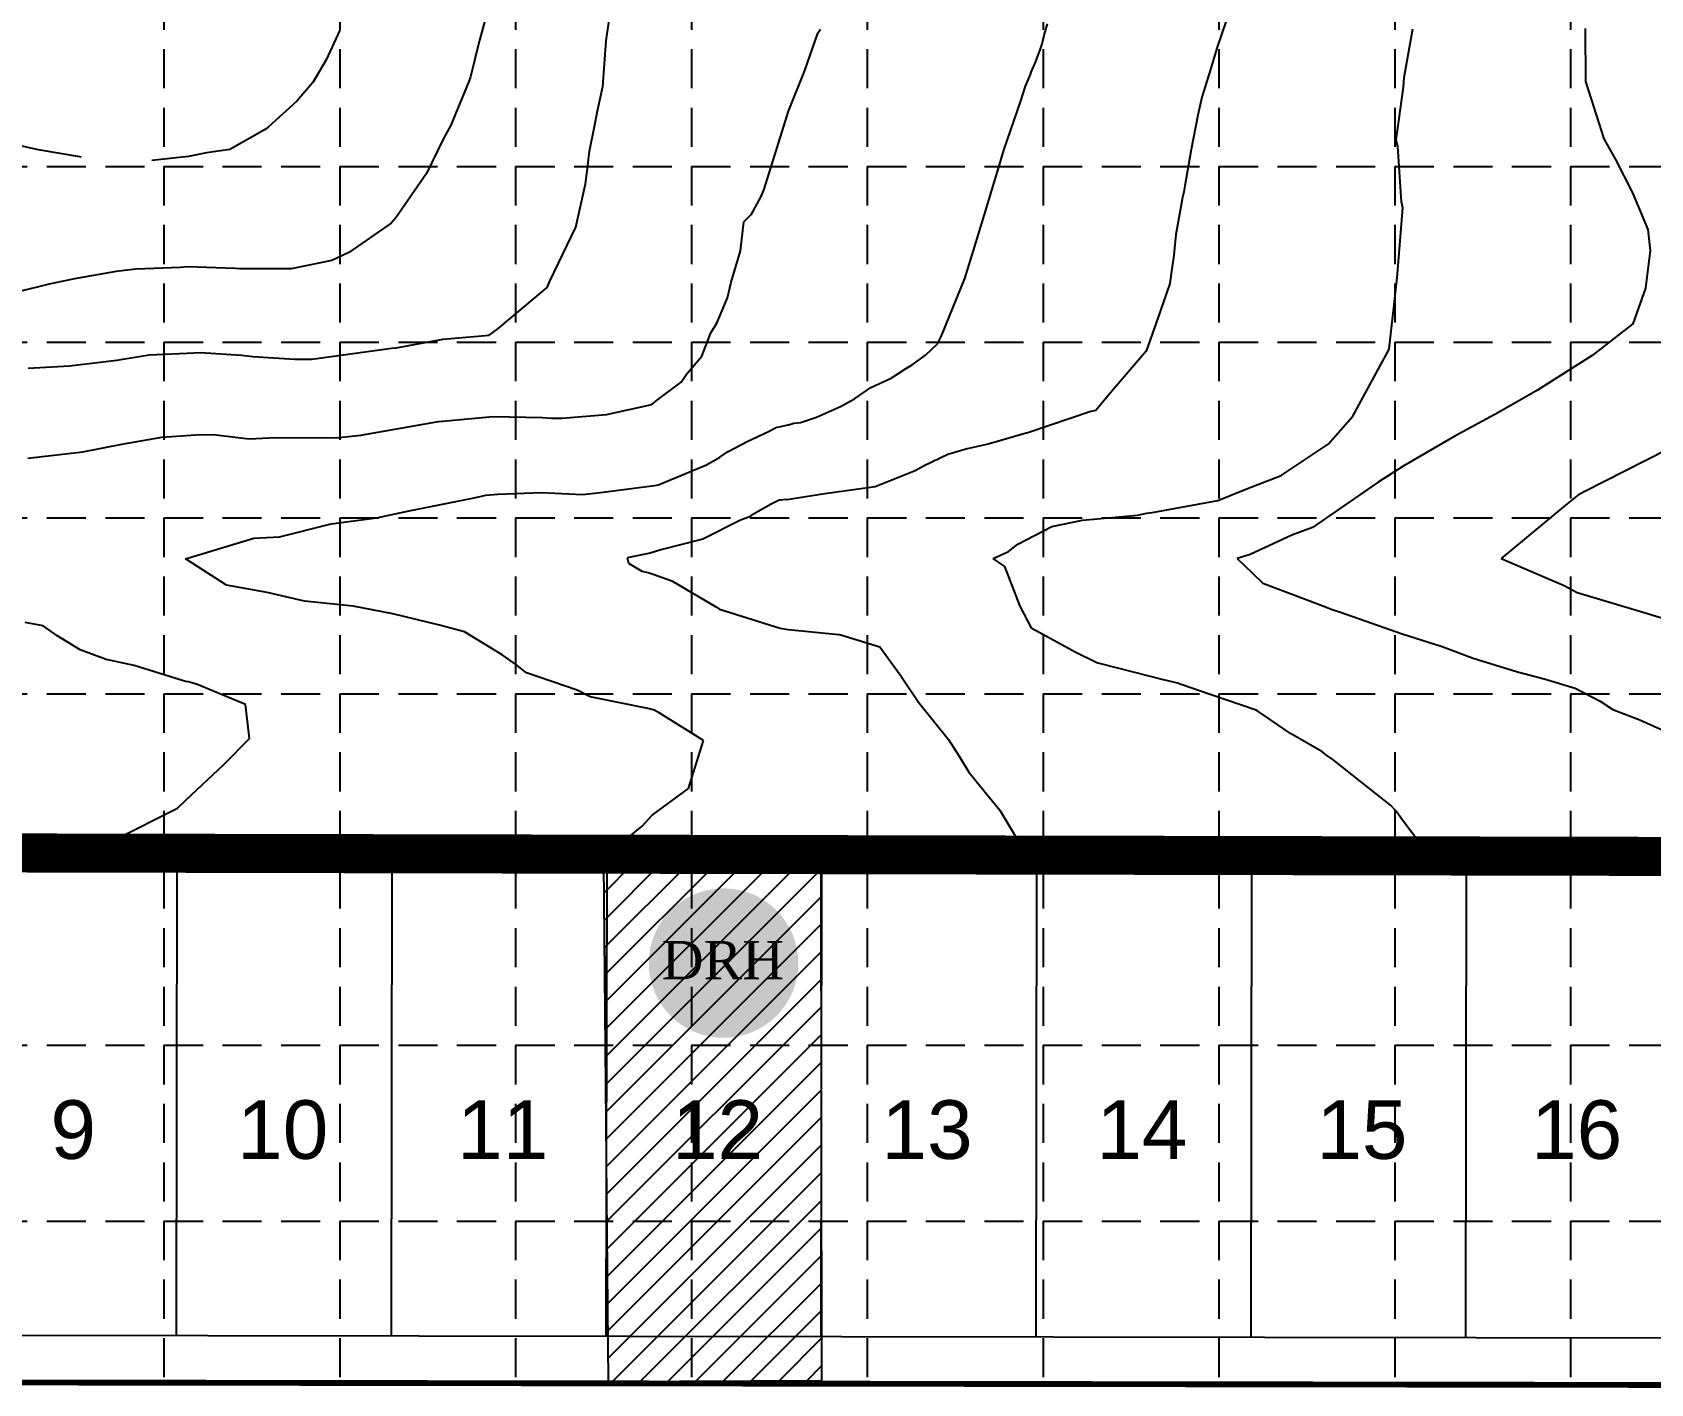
# Model space of a CAD drawing. Extents: x 626 to 3511, y 2890 to 4695.
# Drawn here: x 2575 to 2989.2, y 3705.8 to 4051.8 of the extents above; entities that cross this region are included whole.
import ezdxf
from ezdxf.enums import TextEntityAlignment as Align

# ---------------------------------------------------------------- set-up
doc = ezdxf.new("R2010")
doc.units = 0
doc.header["$LTSCALE"] = 100
doc.header["$MEASUREMENT"] = 0
doc.linetypes.add('HIDDEN', pattern=[0.375, 0.25, -0.125])
doc.layers.get('0').update_dxf_attribs({"linetype": 'CONTINUOUS'})
for name, color, linetype in [('$-BNDY2', 4, 'CONTINUOUS'), ('$-LOTS', 4, 'CONTINUOUS'), ('BASE', 7, 'CONTINUOUS'), ('DG-XCONTOURS', 9, 'CONTINUOUS'), ('DG-XIDX_CONTOURS', 2, 'CONTINUOUS'), ('DR HORTON LOGO', 1, 'CONTINUOUS'), ('GRID', 254, 'HIDDEN'), ('P-P', 3, 'CONTINUOUS'), ('PSW-LOTNUM', 7, 'CONTINUOUS'), ('SODDED LOT', 2, 'CONTINUOUS')]:
    doc.layers.add(name, color=color, linetype=linetype)
doc.layers.get('0').freeze()
doc.styles.add('DRHorton', font='dutcheb.ttf')
doc.styles.get("Standard").update_dxf_attribs({"font": 'ARIAL.TTF'})

# ---------------------------------------------------------------- blocks, each defined once
blk = doc.blocks.new('DRHorton')
h = blk.add_hatch(color=1)
h.paths.add_polyline_path([(78.7, 25.78, 1), (40.43, 25.78, 1)])
h.paths.add_polyline_path([(42.33, 17.91), (76.5, 17.91), (76.5, 34.87), (42.33, 34.87)], flags=24)
at = {"layer": 'BASE', "color": 176, "style": 'DRHorton'}
blk.add_text('DRH', height=9.814, dxfattribs=at).set_placement((59.39, 21.64), align=Align.CENTER)

msp = doc.modelspace()

# ---------------------------------------------------------------- hatches: boundary and pattern name
at = {"layer": 'SODDED LOT'}
h = msp.add_hatch(dxfattribs=at)
h.set_pattern_fill('ANSI31', color=256, scale=40, style=0)
h.paths.add_polyline_path([(2777.12, 3706.61), (2776.9, 3839.56), (2721.22, 3838.98), (2722.36, 3706.43)])

# ---------------------------------------------------------------- linework, layer by layer
at = {"layer": '$-BNDY2', "color": 7}
msp.add_line((3172.02, 3837.24), (2107.02, 3838.84), dxfattribs=at)
at = {"layer": '$-LOTS', "color": 7}
for p, q in [((2612.02, 3838.08), (2611.84, 3718.08)), ((2667.02, 3838), (2666.84, 3718)), ((2722.02, 3837.91), (2721.84, 3717.91)), ((2777.02, 3837.83), (2776.84, 3717.83)), ((2832.02, 3837.75), (2831.84, 3717.75)), ((2887.02, 3837.66), (2886.84, 3717.66)), ((2942.02, 3837.58), (2941.84, 3717.58)), ((3146.84, 3717.27), (2131.84, 3718.8))]:
    msp.add_line(p, q, dxfattribs=at)
at = {"layer": 'BASE', "const_width": 10}
msp.add_lwpolyline([(1785.52, 3192.88), (1786.03, 3549.26), (1991.73, 3549.26), (1991.99, 3842.92), (3172.95, 3840.43)], dxfattribs=at)
at = {"layer": 'DG-XCONTOURS', "color": 43}
for p, q in [((2692.02, 4059.2, 1146), (2689.59, 4050.06, 1146)), ((2721.95, 4050.2, 1147), (2723.44, 4060.23, 1147)), ((2772.71, 4042.02, 1148), (2776.05, 4051.54, 1148)), ((2776.05, 4051.54, 1148), (2776.76, 4052.55, 1148)), ((2833.44, 4048.82, 1149), (2833.96, 4051.01, 1149)), ((2833.96, 4051.01, 1149), (2834.81, 4053.93, 1149)), ((2926.15, 4040.23, 1151), (2928.34, 4052.67, 1151)), ((2972.47, 4052.76, 1152), (2972.49, 4039.21, 1152)), ((2689.51, 4049.77, 1146), (2687.17, 4040.37, 1146)), ((2689.59, 4050.06, 1146), (2689.51, 4049.77, 1146)), ((2721.05, 4037.95, 1147), (2721.85, 4049.53, 1147)), ((2721.85, 4049.53, 1147), (2721.89, 4049.76, 1147)), ((2721.89, 4049.76, 1147), (2721.95, 4050.2, 1147)), ((2832.18, 4045.21, 1149), (2833.08, 4047.59, 1149)), ((2833.08, 4047.59, 1149), (2833.44, 4048.82, 1149)), ((2830.67, 4041.59, 1149), (2831.84, 4044.28, 1149)), ((2831.84, 4044.28, 1149), (2832.18, 4045.21, 1149)), ((2686.7, 4039.22, 1146), (2682.1, 4028.04, 1146)), ((2687.17, 4040.37, 1146), (2686.7, 4039.22, 1146)), ((2768.57, 4031.59, 1148), (2772.71, 4042.02, 1148)), ((2829.24, 4037.97, 1149), (2830.47, 4041.01, 1149)), ((2830.47, 4041.01, 1149), (2830.67, 4041.59, 1149)), ((2925.97, 4037.72, 1151), (2926.15, 4040.23, 1151)), ((2972.49, 4039.21, 1152), (2973.29, 4036.77, 1152)), ((2719.69, 4031.69, 1147), (2721.05, 4037.95, 1147)), ((2823.7, 4021.57, 1149), (2827.95, 4033.96, 1149)), ((2827.95, 4033.96, 1149), (2829.24, 4037.97, 1149)), ((2924.06, 4024.15, 1151), (2925.97, 4037.72, 1151)), ((2973.29, 4036.77, 1152), (2977.25, 4024.53, 1152)), ((2718.91, 4027.68, 1147), (2719.69, 4031.69, 1147)), ((2763.16, 4014.35, 1148), (2768.57, 4031.59, 1148)), ((2682.1, 4028.04, 1146), (2680.16, 4024.46, 1146)), ((2717.59, 4021.39, 1147), (2718.91, 4027.68, 1147)), ((2680.16, 4024.46, 1146), (2675.91, 4015.61, 1146)), ((2822.29, 4017.03, 1149), (2823.7, 4021.57, 1149)), ((2924.52, 4022.51, 1151), (2924.06, 4024.15, 1151)), ((2925.45, 4008.42, 1151), (2924.52, 4022.51, 1151)), ((2977.25, 4024.53, 1152), (2980.24, 4019.25, 1152)), ((2717.07, 4016.88, 1147), (2717.59, 4021.39, 1147)), ((2980.24, 4019.25, 1152), (2984.58, 4010.65, 1152)), ((2675.91, 4015.61, 1146), (2668.07, 4004.27, 1146)), ((2716.57, 4013.02, 1147), (2717.07, 4016.88, 1147)), ((2762.22, 4011.34, 1148), (2763.16, 4014.35, 1148)), ((2818.69, 4005.18, 1149), (2822.29, 4017.03, 1149)), ((2714.1, 4001.9, 1147), (2716.57, 4013.02, 1147)), ((2759.56, 4006.13, 1148), (2761.49, 4009.58, 1148)), ((2761.49, 4009.58, 1148), (2762.22, 4011.34, 1148)), ((2984.58, 4010.65, 1152), (2988.45, 4001.3, 1152)), ((2757.11, 4003.23, 1148), (2758.98, 4005.11, 1148)), ((2758.98, 4005.11, 1148), (2759.56, 4006.13, 1148)), ((2815.91, 3995.94, 1149), (2818.69, 4005.18, 1149)), ((2924.45, 3989.93, 1151), (2925.75, 4006.88, 1151)), ((2925.75, 4006.88, 1151), (2925.45, 4008.42, 1151)), ((2666.85, 4002.93, 1146), (2656.07, 3995.38, 1146)), ((2668.07, 4004.27, 1146), (2666.85, 4002.93, 1146)), ((2707.48, 3988.11, 1147), (2714.1, 4001.9, 1147)), ((2756.3, 3995.83, 1148), (2757.11, 4003.23, 1148)), ((2988.45, 4001.3, 1152), (2989.06, 3995.89, 1152)), ((2651.64, 3993.34, 1146), (2641.7, 3991.3, 1146)), ((2656.07, 3995.38, 1146), (2651.64, 3993.34, 1146)), ((2753.84, 3987.85, 1148), (2756.3, 3995.83, 1148)), ((2813.69, 3988.79, 1149), (2815.91, 3995.94, 1149)), ((2989.06, 3995.89, 1152), (2987.91, 3986.25, 1152)), ((2585.78, 3988.67, 1146), (2579.31, 3987.31, 1146)), ((2596.49, 3990.55, 1146), (2585.78, 3988.67, 1146)), ((2601.54, 3991.19, 1146), (2596.49, 3990.55, 1146)), ((2612.95, 3991.61, 1146), (2601.54, 3991.19, 1146)), ((2614.7, 3991.71, 1146), (2612.95, 3991.61, 1146)), ((2627, 3991.31, 1146), (2614.7, 3991.71, 1146)), ((2628.02, 3991.24, 1146), (2627, 3991.31, 1146)), ((2641.19, 3991.24, 1146), (2628.02, 3991.24, 1146)), ((2641.27, 3991.24, 1146), (2641.19, 3991.24, 1146)), ((2641.7, 3991.3, 1146), (2641.27, 3991.24, 1146)), ((2807.69, 3974.12, 1149), (2813.69, 3988.79, 1149)), ((2924.22, 3988.2, 1151), (2924.45, 3989.93, 1151)), ((2579.31, 3987.31, 1146), (2571.37, 3985.35, 1146)), ((2694.17, 3975.89, 1147), (2706.79, 3986.45, 1147)), ((2706.79, 3986.45, 1147), (2707.48, 3988.11, 1147)), ((2752.92, 3983.85, 1148), (2753.52, 3986.33, 1148)), ((2753.52, 3986.33, 1148), (2753.84, 3987.85, 1148)), ((2922.24, 3970.77, 1151), (2924.22, 3988.2, 1151)), ((2987.91, 3986.25, 1152), (2984.6, 3977.15, 1152)), ((2750.19, 3977.31, 1148), (2752.92, 3983.85, 1148)), ((2748.64, 3974.82, 1148), (2750.19, 3977.31, 1148)), ((2984.6, 3977.15, 1152), (2974.19, 3969.02, 1152)), ((2668.16, 3971.04, 1147), (2680.21, 3973.2, 1147)), ((2680.21, 3973.2, 1147), (2691.92, 3974.21, 1147)), ((2691.92, 3974.21, 1147), (2694.17, 3975.89, 1147)), ((2746.34, 3968.91, 1148), (2748.64, 3974.82, 1148)), ((2803.61, 3969.13, 1149), (2806.66, 3972.01, 1149)), ((2806.66, 3972.01, 1149), (2807.69, 3974.12, 1149)), ((2584.53, 3966.41, 1147), (2596.66, 3967.83, 1147)), ((2596.66, 3967.83, 1147), (2604.92, 3969.25, 1147)), ((2604.92, 3969.25, 1147), (2614.61, 3969.65, 1147)), ((2614.61, 3969.65, 1147), (2618.08, 3969.81, 1147)), ((2618.08, 3969.81, 1147), (2628.52, 3969.1, 1147)), ((2628.52, 3969.1, 1147), (2631.48, 3968.76, 1147)), ((2631.48, 3968.76, 1147), (2642.2, 3968.14, 1147)), ((2642.2, 3968.14, 1147), (2646.59, 3968.13, 1147)), ((2646.59, 3968.13, 1147), (2665.74, 3970.72, 1147)), ((2665.74, 3970.72, 1147), (2666.92, 3970.93, 1147)), ((2666.92, 3970.93, 1147), (2668.16, 3971.04, 1147)), ((2742.47, 3964.29, 1148), (2746.34, 3968.91, 1148)), ((2800.16, 3966.68, 1149), (2803.61, 3969.13, 1149)), ((2920.55, 3967.51, 1151), (2921.87, 3969.78, 1151)), ((2921.87, 3969.78, 1151), (2922.24, 3970.77, 1151)), ((2974.19, 3969.02, 1152), (2960.28, 3960.15, 1152)), ((2573.96, 3965.77, 1147), (2584.53, 3966.41, 1147)), ((2741.04, 3962.24, 1148), (2742.47, 3964.29, 1148)), ((2794.8, 3963.21, 1149), (2798.49, 3965.64, 1149)), ((2798.49, 3965.64, 1149), (2799.32, 3966.16, 1149)), ((2799.32, 3966.16, 1149), (2800.16, 3966.68, 1149)), ((2913.01, 3953.53, 1151), (2920.55, 3967.51, 1151)), ((2735.01, 3957.67, 1148), (2741.04, 3962.24, 1148)), ((2785.48, 3957.93, 1149), (2789.58, 3960.82, 1149)), ((2789.58, 3960.82, 1149), (2794.8, 3963.21, 1149)), ((2960.28, 3960.15, 1152), (2950.29, 3954.44, 1152)), ((2722.01, 3953.98, 1148), (2733.6, 3956.53, 1148)), ((2733.6, 3956.53, 1148), (2735.01, 3957.67, 1148)), ((2775.72, 3953.23, 1149), (2781.9, 3955.97, 1149)), ((2781.9, 3955.97, 1149), (2785.48, 3957.93, 1149)), ((2659.09, 3948.61, 1148), (2676.99, 3951.81, 1148)), ((2676.99, 3951.81, 1148), (2678.95, 3952.15, 1148)), ((2678.95, 3952.15, 1148), (2681, 3952.34, 1148)), ((2681, 3952.34, 1148), (2692.87, 3953.43, 1148)), ((2692.87, 3953.43, 1148), (2705.56, 3953.18, 1148)), ((2705.56, 3953.18, 1148), (2707.87, 3953.04, 1148)), ((2707.87, 3953.04, 1148), (2710.62, 3953.03, 1148)), ((2710.62, 3953.03, 1148), (2722.01, 3953.98, 1148)), ((2766.96, 3950.96, 1149), (2768.44, 3951.33, 1149)), ((2768.44, 3951.33, 1149), (2768.56, 3951.32, 1149)), ((2768.56, 3951.32, 1149), (2769.94, 3951.7, 1149)), ((2769.94, 3951.7, 1149), (2771.64, 3951.92, 1149)), ((2771.64, 3951.92, 1149), (2775.72, 3953.23, 1149)), ((2906.66, 3946.31, 1151), (2913.01, 3953.53, 1151)), ((2950.29, 3954.44, 1152), (2939.06, 3948.39, 1152)), ((2597.96, 3946.35, 1148), (2608.17, 3948.14, 1148)), ((2608.17, 3948.14, 1148), (2616.88, 3948.75, 1148)), ((2616.88, 3948.75, 1148), (2621.31, 3948.84, 1148)), ((2621.31, 3948.84, 1148), (2630.54, 3947.75, 1148)), ((2630.54, 3947.75, 1148), (2637.34, 3948.03, 1148)), ((2637.34, 3948.03, 1148), (2652.73, 3947.98, 1148)), ((2652.73, 3947.98, 1148), (2659.09, 3948.61, 1148)), ((2753.15, 3944.47, 1149), (2758.16, 3947.11, 1149)), ((2758.16, 3947.11, 1149), (2759.05, 3947.52, 1149)), ((2759.05, 3947.52, 1149), (2763.62, 3949.7, 1149)), ((2763.62, 3949.7, 1149), (2765.06, 3950.44, 1149)), ((2765.06, 3950.44, 1149), (2765.37, 3950.61, 1149)), ((2765.37, 3950.61, 1149), (2765.45, 3950.67, 1149)), ((2765.45, 3950.67, 1149), (2766.63, 3950.88, 1149)), ((2766.63, 3950.88, 1149), (2766.94, 3950.96, 1149)), ((2766.94, 3950.96, 1149), (2766.96, 3950.96, 1149)), ((2939.06, 3948.39, 1152), (2925.88, 3940.72, 1152)), ((2573.87, 3942.76, 1148), (2587.91, 3944.41, 1148)), ((2587.91, 3944.41, 1148), (2597.96, 3946.35, 1148)), ((2747.55, 3941.05, 1149), (2750.97, 3943.05, 1149)), ((2750.97, 3943.05, 1149), (2753.15, 3944.47, 1149)), ((2894.67, 3938.35, 1151), (2906.66, 3946.31, 1151)), ((2993.32, 3944.87, 1153), (2972.22, 3934.17, 1153)), ((2736.48, 3936.46, 1149), (2747.55, 3941.05, 1149)), ((2925.88, 3940.72, 1152), (2919.43, 3936.61, 1152)), ((2720.47, 3934.01, 1149), (2734.24, 3935.75, 1149)), ((2734.24, 3935.75, 1149), (2735.28, 3935.97, 1149)), ((2735.28, 3935.97, 1149), (2736.48, 3936.46, 1149)), ((2878.43, 3931.89, 1151), (2886.02, 3934.97, 1151)), ((2886.02, 3934.97, 1151), (2894.67, 3938.35, 1151)), ((2919.43, 3936.61, 1152), (2902.67, 3925, 1152)), ((2671.46, 3929.32, 1149), (2688.1, 3932.65, 1149)), ((2688.1, 3932.65, 1149), (2691.06, 3933.25, 1149)), ((2691.06, 3933.25, 1149), (2694.15, 3933.51, 1149)), ((2694.15, 3933.51, 1149), (2705.32, 3934, 1149)), ((2705.32, 3934, 1149), (2715.82, 3933.43, 1149)), ((2715.82, 3933.43, 1149), (2720.47, 3934.01, 1149)), ((2862.16, 3928.98, 1151), (2878.43, 3931.89, 1151)), ((2967.41, 3930.7, 1153), (2950.93, 3917.04, 1153)), ((2970.83, 3933.45, 1153), (2967.41, 3930.7, 1153)), ((2971.25, 3933.65, 1153), (2970.83, 3933.45, 1153)), ((2972.22, 3934.17, 1153), (2971.25, 3933.65, 1153)), ((2651.48, 3925.96, 1149), (2663.07, 3927.47, 1149)), ((2663.07, 3927.47, 1149), (2671.46, 3929.32, 1149)), ((2835.96, 3925.31, 1151), (2843.82, 3926.93, 1151)), ((2843.82, 3926.93, 1151), (2857.87, 3928.19, 1151)), ((2857.87, 3928.19, 1151), (2860.24, 3928.67, 1151)), ((2860.24, 3928.67, 1151), (2862.16, 3928.98, 1151)), ((2614.2, 3917.03, 1149), (2631.72, 3922.28, 1149)), ((2631.72, 3922.28, 1149), (2638.25, 3922.66, 1149)), ((2638.25, 3922.66, 1149), (2651.48, 3925.96, 1149)), ((2827.28, 3920.79, 1151), (2835.96, 3925.31, 1151)), ((2897.38, 3923.05, 1152), (2886.68, 3918.12, 1152)), ((2902.67, 3925, 1152), (2897.38, 3923.05, 1152)), ((2820.94, 3917.04, 1151), (2824.83, 3918.88, 1151)), ((2824.83, 3918.88, 1151), (2827.28, 3920.79, 1151)), ((2886.68, 3918.12, 1152), (2883.41, 3917.07, 1152)), ((2614.61, 3916.77, 1149), (2614.2, 3917.03, 1149)), ((2624.73, 3910.22, 1149), (2614.61, 3916.77, 1149)), ((2823.93, 3915.03, 1151), (2820.94, 3917.04, 1151)), ((2827.8, 3904.89, 1151), (2823.93, 3915.03, 1151)), ((2883.41, 3917.07, 1152), (2887.32, 3913.33, 1152)), ((2950.93, 3917.04, 1153), (2967.06, 3910.17, 1153)), ((2635.16, 3908.39, 1149), (2624.73, 3910.22, 1149)), ((2887.32, 3913.33, 1152), (2889.97, 3910.78, 1152)), ((2889.97, 3910.78, 1152), (2901.68, 3906.3, 1152)), ((2967.06, 3910.17, 1153), (2970.4, 3908.4, 1153)), ((2644.66, 3906.12, 1149), (2635.16, 3908.39, 1149)), ((2657.15, 3904.87, 1149), (2644.66, 3906.12, 1149)), ((2901.68, 3906.3, 1152), (2906.39, 3904.5, 1152)), ((2970.4, 3908.4, 1153), (2985.82, 3903.74, 1153)), ((2667.32, 3902.93, 1149), (2657.15, 3904.87, 1149)), ((2679.19, 3900.04, 1149), (2667.32, 3902.93, 1149)), ((2830.84, 3899.13, 1151), (2827.8, 3904.89, 1151)), ((2906.39, 3904.5, 1152), (2907.45, 3904.14, 1152)), ((2907.45, 3904.14, 1152), (2909.82, 3903.37, 1152)), ((2909.82, 3903.37, 1152), (2925.6, 3897.83, 1152)), ((2985.82, 3903.74, 1153), (2995.36, 3900.84, 1153)), ((2577.76, 3899.82, 1148), (2573.18, 3900.66, 1148)), ((2581.27, 3897.39, 1148), (2577.76, 3899.82, 1148)), ((2587.28, 3893.69, 1148), (2581.27, 3897.39, 1148)), ((2685.61, 3898.28, 1149), (2679.19, 3900.04, 1149)), ((2695.28, 3892.42, 1149), (2685.61, 3898.28, 1149)), ((2841.93, 3893.07, 1151), (2830.84, 3899.13, 1151)), ((2925.6, 3897.83, 1152), (2935.87, 3894.54, 1152)), ((2593.91, 3891.18, 1148), (2587.28, 3893.69, 1148)), ((2935.87, 3894.54, 1152), (2943.76, 3891.58, 1152)), ((2601.07, 3889.65, 1148), (2593.91, 3891.18, 1148)), ((2614.25, 3885.61, 1148), (2601.07, 3889.65, 1148)), ((2698.64, 3890.05, 1149), (2695.28, 3892.42, 1149)), ((2701.54, 3887.8, 1149), (2698.64, 3890.05, 1149)), ((2847.5, 3890.4, 1151), (2841.93, 3893.07, 1151)), ((2848.47, 3890.11, 1151), (2847.5, 3890.4, 1151)), ((2864.51, 3886.03, 1151), (2848.47, 3890.11, 1151)), ((2943.76, 3891.58, 1152), (2955.16, 3888.1, 1152)), ((2614.92, 3885.53, 1148), (2614.25, 3885.61, 1148)), ((2617.04, 3884.89, 1148), (2614.92, 3885.53, 1148)), ((2629.56, 3879.68, 1148), (2617.04, 3884.89, 1148)), ((2714.49, 3883.35, 1149), (2701.54, 3887.8, 1149)), ((2868.51, 3885.05, 1151), (2864.51, 3886.03, 1151)), ((2868.77, 3884.94, 1151), (2868.51, 3885.05, 1151)), ((2876.5, 3882.29, 1151), (2868.77, 3884.94, 1151)), ((2955.16, 3888.1, 1152), (2961.92, 3886.29, 1152)), ((2961.92, 3886.29, 1152), (2969.86, 3883.86, 1152)), ((2717.79, 3881.67, 1149), (2714.49, 3883.35, 1149)), ((2732.96, 3878.56, 1149), (2717.79, 3881.67, 1149)), ((2888.28, 3878.23, 1151), (2876.5, 3882.29, 1151)), ((2969.86, 3883.86, 1152), (2976.3, 3880.52, 1152)), ((2630.57, 3870.98, 1148), (2629.56, 3879.68, 1148)), ((2733.94, 3878.31, 1149), (2732.96, 3878.56, 1149)), ((2734.18, 3878.26, 1149), (2733.94, 3878.31, 1149)), ((2735.41, 3877.59, 1149), (2734.18, 3878.26, 1149)), ((2746.82, 3870.48, 1149), (2735.41, 3877.59, 1149)), ((2888.66, 3877.98, 1151), (2888.28, 3878.23, 1151)), ((2897, 3872.29, 1151), (2888.66, 3877.98, 1151)), ((2976.3, 3880.52, 1152), (2979.5, 3878.44, 1152)), ((2979.5, 3878.44, 1152), (2986.44, 3875.76, 1152)), ((2986.44, 3875.76, 1152), (2995.72, 3871.58, 1152)), ((2624.06, 3864.35, 1148), (2630.57, 3870.98, 1148)), ((2742.92, 3858.16, 1149), (2746.82, 3870.48, 1149)), ((2905.06, 3867.63, 1151), (2897, 3872.29, 1151)), ((2614.36, 3855.32, 1148), (2624.06, 3864.35, 1148)), ((2906.24, 3866.72, 1151), (2905.06, 3867.63, 1151)), ((2907.84, 3865.61, 1151), (2906.24, 3866.72, 1151)), ((2915.31, 3859.75, 1151), (2907.84, 3865.61, 1151)), ((2733.69, 3851.39, 1149), (2742.92, 3858.16, 1149)), ((2922.63, 3853.9, 1151), (2915.31, 3859.75, 1151)), ((2596.25, 3845.14, 1148), (2612.22, 3853.19, 1148)), ((2612.22, 3853.19, 1148), (2614.36, 3855.32, 1148)), ((2924.08, 3852.36, 1151), (2922.63, 3853.9, 1151)), ((2925.66, 3850.08, 1151), (2924.08, 3852.36, 1151)), ((2724.35, 3843.07, 1149), (2731.14, 3848.58, 1149)), ((2731.14, 3848.58, 1149), (2733.69, 3851.39, 1149)), ((2934.34, 3838.66, 1151), (2925.66, 3850.08, 1151)), ((2587.56, 3840.89, 1148), (2596.25, 3845.14, 1148)), ((2717.3, 3838.69, 1149), (2718.89, 3839.43, 1149)), ((2718.89, 3839.43, 1149), (2724.35, 3843.07, 1149))]:
    msp.add_line(p, q, dxfattribs=at)
at = {"layer": 'DG-XIDX_CONTOURS', "color": 43}
for p, q in [((2653.71, 4052.32, 1145), (2650.22, 4044.76, 1145)), ((2880.44, 4054.43, 1150), (2878.3, 4048.02, 1150)), ((2878.3, 4048.02, 1150), (2876.11, 4040.87, 1150)), ((2650.22, 4044.76, 1145), (2646.79, 4038.9, 1145)), ((2646.79, 4038.9, 1145), (2642.75, 4034.12, 1145)), ((2876.11, 4040.87, 1150), (2874.37, 4035.14, 1150)), ((2642.75, 4034.12, 1145), (2635.35, 4027.5, 1145)), ((2874.37, 4035.14, 1150), (2873.84, 4032.87, 1150)), ((2873.35, 4030.58, 1150), (2871.62, 4021.82, 1150)), ((2873.84, 4032.87, 1150), (2873.35, 4030.58, 1150)), ((2634.43, 4026.84, 1145), (2625.54, 4021.78, 1145)), ((2634.91, 4027.11, 1145), (2634.43, 4026.84, 1145)), ((2635.35, 4027.5, 1145), (2634.91, 4027.11, 1145)), ((2576.6, 4021.74, 1145), (2567.77, 4023.68, 1145)), ((2587.2, 4019.89, 1145), (2576.6, 4021.74, 1145)), ((2625.54, 4021.78, 1145), (2619.59, 4020.97, 1145)), ((2871.62, 4021.82, 1150), (2869.95, 4012.48, 1150)), ((2587.64, 4019.8, 1145), (2587.2, 4019.89, 1145)), ((2614.98, 4019.98, 1145), (2605.61, 4018.99, 1145)), ((2619.59, 4020.97, 1145), (2614.98, 4019.98, 1145)), ((2869.41, 4009.46, 1150), (2867.72, 3999.99, 1150)), ((2869.69, 4010.92, 1150), (2869.41, 4009.46, 1150)), ((2869.95, 4012.48, 1150), (2869.69, 4010.92, 1150)), ((2867.72, 3999.99, 1150), (2867.3, 3996.49, 1150)), ((2867.17, 3994.71, 1150), (2866.52, 3990.06, 1150)), ((2867.3, 3996.49, 1150), (2867.17, 3994.71, 1150)), ((2866.52, 3990.06, 1150), (2866.18, 3987.5, 1150)), ((2866.18, 3987.5, 1150), (2863.64, 3980.32, 1150)), ((2863.64, 3980.32, 1150), (2860.1, 3970.19, 1150)), ((2860.1, 3970.19, 1150), (2850.88, 3959.42, 1150)), ((2850.88, 3959.42, 1150), (2847.24, 3954.97, 1150)), ((2845.9, 3954.68, 1150), (2829.8, 3949.26, 1150)), ((2847.24, 3954.97, 1150), (2845.9, 3954.68, 1150)), ((2829.41, 3949.19, 1150), (2819.65, 3946.33, 1150)), ((2829.8, 3949.26, 1150), (2829.41, 3949.19, 1150)), ((2809.37, 3943.73, 1150), (2803.29, 3940.76, 1150)), ((2814.25, 3945.16, 1150), (2809.37, 3943.73, 1150)), ((2819.65, 3946.33, 1150), (2814.25, 3945.16, 1150)), ((2798.86, 3938.71, 1150), (2790.73, 3935.43, 1150)), ((2800.97, 3939.5, 1150), (2798.86, 3938.71, 1150)), ((2803.29, 3940.76, 1150), (2800.97, 3939.5, 1150)), ((2790.73, 3935.43, 1150), (2783.42, 3934.39, 1150)), ((2764.13, 3930.96, 1150), (2758.98, 3928.11, 1150)), ((2766.18, 3931.99, 1150), (2764.13, 3930.96, 1150)), ((2766.69, 3932.04, 1150), (2766.18, 3931.99, 1150)), ((2767.78, 3932.19, 1150), (2766.69, 3932.04, 1150)), ((2768.16, 3932.11, 1150), (2767.78, 3932.19, 1150)), ((2777.82, 3933.66, 1150), (2768.16, 3932.11, 1150)), ((2783.42, 3934.39, 1150), (2777.82, 3933.66, 1150)), ((2756.28, 3926.9, 1150), (2746.64, 3921.99, 1150)), ((2758.4, 3927.69, 1150), (2756.28, 3926.9, 1150)), ((2758.98, 3928.11, 1150), (2758.4, 3927.69, 1150)), ((2733.11, 3918.47, 1150), (2727.25, 3917.26, 1150)), ((2735.86, 3919.27, 1150), (2733.11, 3918.47, 1150)), ((2746.64, 3921.99, 1150), (2735.86, 3919.27, 1150)), ((2727.25, 3917.26, 1150), (2727.57, 3915.89, 1150)), ((2727.57, 3915.89, 1150), (2730.99, 3913.8, 1150)), ((2730.99, 3913.8, 1150), (2732.6, 3913.52, 1150)), ((2732.6, 3913.52, 1150), (2733.95, 3913.09, 1150)), ((2733.95, 3913.09, 1150), (2738.7, 3911.37, 1150)), ((2738.7, 3911.37, 1150), (2750.15, 3904.59, 1150)), ((2750.15, 3904.59, 1150), (2750.88, 3904.1, 1150)), ((2750.88, 3904.1, 1150), (2766.44, 3899.24, 1150)), ((2766.44, 3899.24, 1150), (2768.47, 3898.87, 1150)), ((2768.47, 3898.87, 1150), (2781.45, 3897.65, 1150)), ((2781.45, 3897.65, 1150), (2781.69, 3897.62, 1150)), ((2781.69, 3897.62, 1150), (2782.17, 3897.46, 1150)), ((2782.17, 3897.46, 1150), (2791.94, 3894.45, 1150)), ((2791.94, 3894.45, 1150), (2797.15, 3887.33, 1150)), ((2797.15, 3887.33, 1150), (2801.78, 3880.27, 1150)), ((2801.78, 3880.27, 1150), (2809.47, 3870.73, 1150)), ((2809.47, 3870.73, 1150), (2812.2, 3866.46, 1150)), ((2812.2, 3866.46, 1150), (2814.69, 3862.37, 1150)), ((2814.69, 3862.37, 1150), (2822.6, 3852.63, 1150)), ((2822.6, 3852.63, 1150), (2830.78, 3839.1, 1150)), ((2830.78, 3839.1, 1150), (2830.36, 3837.3, 1150))]:
    msp.add_line(p, q, dxfattribs=at)
at = {"layer": 'GRID', "color": 252, "linetype": 'HIDDEN', "ltscale": 0.4}
for p, q in [((2608.71, 4647.46), (2608.71, 3072.26)), ((2653.71, 4647.46), (2653.71, 3072.26)), ((2698.71, 4647.46), (2698.71, 3072.26)), ((2743.71, 4647.46), (2743.71, 3072.26)), ((2788.71, 4647.46), (2788.71, 3072.26)), ((2833.71, 4647.46), (2833.71, 3072.26)), ((2878.71, 4647.46), (2878.71, 3072.26)), ((2923.71, 4647.46), (2923.71, 3072.26)), ((2968.71, 4647.46), (2968.71, 3072.26)), ((673.71, 4017.46), (3463.71, 4017.46)), ((673.71, 3972.46), (3463.71, 3972.46)), ((673.71, 3927.46), (3463.71, 3927.46)), ((673.71, 3882.46), (3463.71, 3882.46)), ((673.71, 3837.46), (3463.71, 3837.46)), ((673.71, 3792.46), (3463.71, 3792.46)), ((673.71, 3747.46), (3463.71, 3747.46))]:
    msp.add_line(p, q, dxfattribs=at)
at = {"layer": 'P-P', "color": 7, "const_width": 1.5}
msp.add_lwpolyline([(3184.05, 3862.22), (3183.86, 3735.22, -0.414214), (3153.82, 3705.26), (2124.82, 3706.81, -0.414214), (2094.86, 3736.86), (2095.02, 3838.85)], format="xyb", dxfattribs=at)
at = {"layer": 'SODDED LOT'}
msp.add_lwpolyline([(2777.12, 3706.61), (2776.9, 3839.56), (2721.22, 3838.98), (2722.36, 3706.43)], close=True, dxfattribs=at)

# ---------------------------------------------------------------- block references
at = {"layer": 'DR HORTON LOGO', "color": 5}
msp.add_blockref('DRHorton', (2692.37, 3787.72), dxfattribs=at)
msp.add_blockref('DRHorton', (2692.37, 3787.72), dxfattribs=at)

# ---------------------------------------------------------------- texts
at = {"layer": 'PSW-LOTNUM', "color": 7}
for s, p in [('9', (2585.5, 3763.38, -1649.45)), ('10', (2639.12, 3763.38, -1649.45)), ('11', (2695.43, 3763.38, -1649.45)), ('12', (2750.39, 3763.38, -1649.45)), ('13', (2804.02, 3763.38, -1649.45)), ('14', (2858.99, 3763.38, -1649.45)), ('15', (2915.29, 3763.38, -1649.45)), ('16', (2970.26, 3763.38, -1649.45))]:
    msp.add_text(s, height=15, dxfattribs=at).set_placement(p, align=Align.CENTER)

doc.saveas('drawing.dxf')
